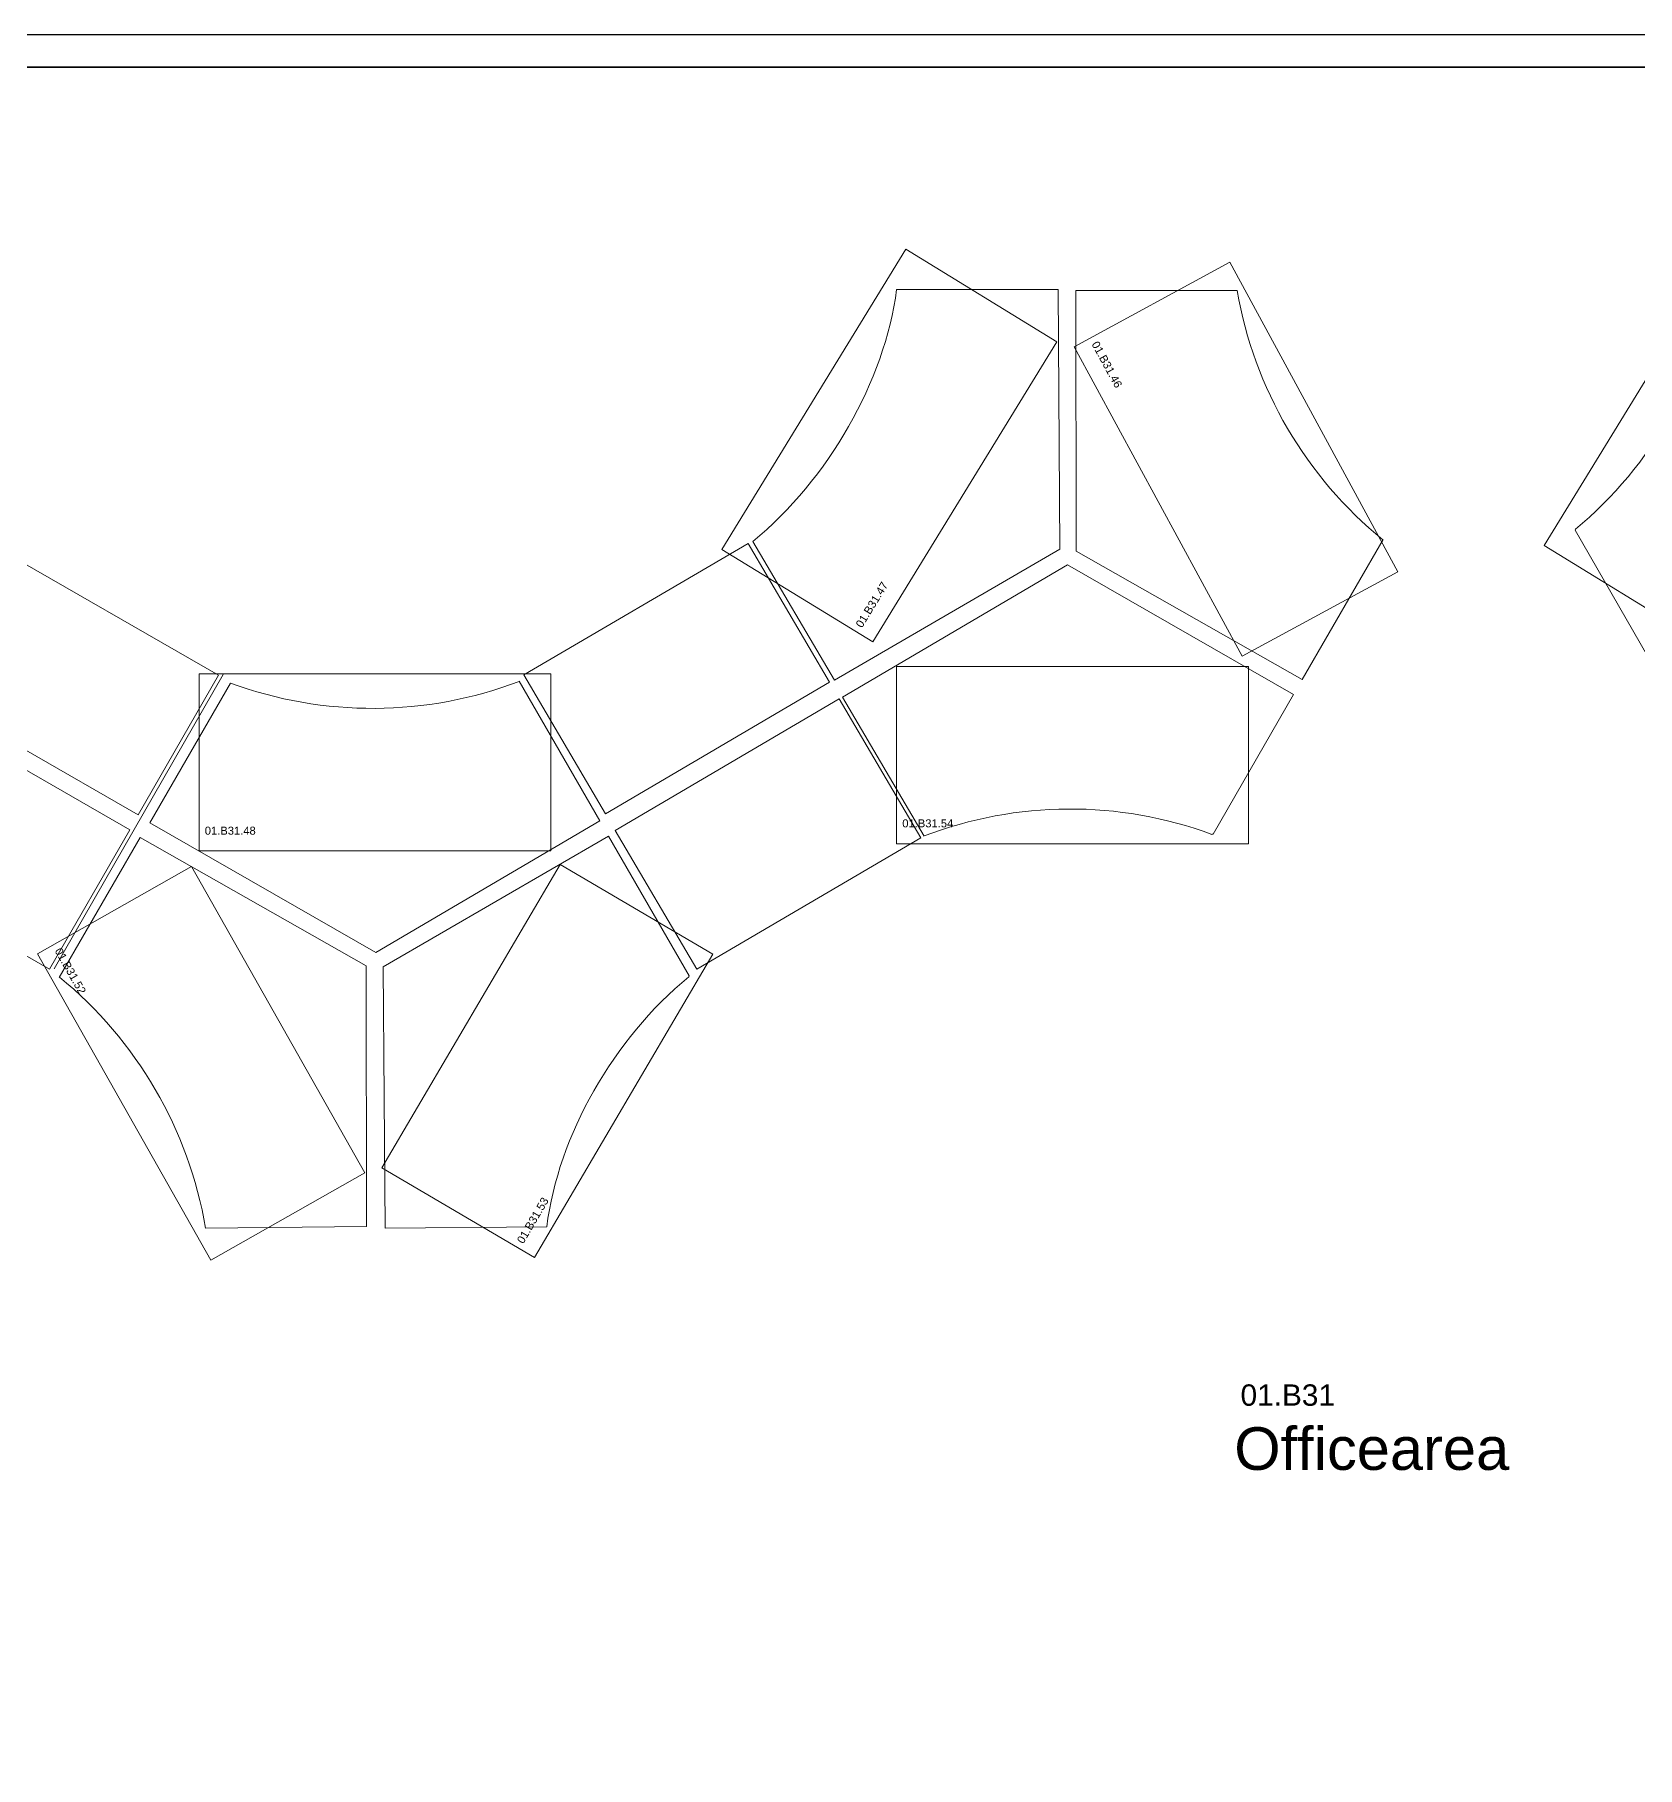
# Model space of a CAD drawing. Header units: millimetres. Extents: x -6.1 to 46.1, y 0 to 48.5.
# Drawn here: x 6 to 13.51, y 40.39 to 48.51 of the extents above; entities that cross this region are included whole.
import ezdxf

# ---------------------------------------------------------------- set-up
doc = ezdxf.new("R2010")
doc.units = ezdxf.units.MM
for name, color, linetype in [('PDF_Geometry', 7, 'Continuous'), ('Planon_WPA_Floor', 10, 'Continuous'), ('Planon_WPA_FPoly', 10, 'Continuous'), ('Planon_WPA_SBlock', 7, 'Continuous')]:
    doc.layers.add(name, color=color, linetype=linetype)
for name, color, linetype, lineweight in [('Planon_WPA_Spoly', 64, 'Continuous', 35), ('Planon_WPA_WPBlock', 5, 'Continuous', 15), ('Planon_WPA_WPPoly', 5, 'Continuous', 15)]:
    doc.layers.add(name, color=color, linetype=linetype, lineweight=lineweight)
doc.styles.add('Arial', font='arial.ttf', dxfattribs={"width": 0.8, "height": 2.5})

# ---------------------------------------------------------------- blocks, each defined once
blk = doc.blocks.new('DFM_Raumstempel')
at = {"linetype": 'Continuous', "style": 'Arial'}
blk.add_attdef('RAUM-ID', (0.0855, 0.3791), '', height=0.1, dxfattribs=at)
at = {"style": 'Arial'}
blk.add_attdef('RAUMBEZEICHNUNG', (0.056, 0.0783), '', height=0.2, dxfattribs=at)
blk = doc.blocks.new('DFM_Arbeitsplatzstempel')
at = {"style": 'Arial'}
for tag, p in [('AP-ID', (0.054, 0.153)), ('AP-BEZEICHNUNG', (0.054, 0.029))]:
    blk.add_attdef(tag, p, '', height=0.075, dxfattribs=at)

msp = doc.modelspace()

# ---------------------------------------------------------------- linework, layer by layer
at = {"layer": 'PDF_Geometry', "lineweight": 9}
for points in [[(10.0409, 47.3195), (10.0409, 47.3195), (10.7983, 47.3195), (10.8068, 46.1011)], [(10.8833, 46.093), (10.8812, 47.3144), (11.6366, 47.314)], [(10.8068, 46.1011), (9.7503, 45.4883), (9.3663, 46.1375)], [(12.3217, 46.1472), (12.3217, 46.1472), (11.9428, 45.4908), (10.8833, 46.093)], [(14.6558, 46.1472), (13.598, 45.5365), (13.2212, 46.1907), (13.2238, 46.1958)], [(6.4859, 44.8564), (5.4298, 45.4633), (5.8062, 46.118), (6.8622, 45.5107), (6.4859, 44.8564)], [(8.2938, 45.5128), (9.3443, 46.129), (9.7267, 45.4781), (8.6761, 44.8615), (8.2938, 45.5128)], [(10.1707, 44.7558), (9.7871, 45.4088), (10.8427, 46.0283)], [(10.8427, 46.0283), (11.9017, 45.4198), (11.5245, 44.7655), (11.5186, 44.7655)], [(6.0917, 44.1349), (6.8842, 45.5136)], [(8.271, 45.4836), (8.271, 45.4836), (8.6499, 44.8277), (7.599, 44.2111)], [(7.599, 44.2111), (6.54, 44.8196), (6.9181, 45.4739)], [(8.7218, 44.7837), (9.7723, 45.4003), (10.1542, 44.749), (9.1037, 44.1328), (8.7218, 44.7837)], [(6.0697, 44.1324), (5.0137, 44.7397), (5.3901, 45.394), (6.4461, 44.7867), (6.0697, 44.1324)], [(6.1154, 44.0948), (6.1154, 44.0948), (6.4943, 44.7507), (7.5537, 44.1489)], [(7.6345, 44.1438), (8.6909, 44.7566), (9.069, 44.1024), (9.0661, 44.0973)], [(7.5537, 44.1489), (7.5558, 42.9275), (6.8018, 42.9195)], [(8.4004, 42.9254), (8.4004, 42.9254), (7.643, 42.9195), (7.6345, 44.1438)]]:
    msp.add_lwpolyline(points, dxfattribs=at)
for centre, radius, start, end in [((13.5378, 47.6423), 1.9289, 189.79719, 230.87529), ((7.5846, 47.2837), 1.9282, 249.78275, 290.87302), ((10.8546, 42.9697), 1.9142, 69.70786, 110.95026), ((4.887, 42.5928), 1.942, 9.68272, 50.72242)]:
    msp.add_arc(centre, radius, start, end, dxfattribs=at)
for centre, major_axis, ratio, start_param, end_param in [((12.9218, 47.0725), (0.7029, 1.0743), 0.6364, 4.253827, 5.36269), ((9.0553, 47.0259), (0.7143, 1.0908), 0.63774, 4.257448, 5.35897), ((9.3672, 43.2211), (0.6989, 1.0757), 0.635322, 1.109768, 2.2192)]:
    msp.add_ellipse(centre, major_axis=major_axis, ratio=ratio, start_param=start_param, end_param=end_param, dxfattribs=at)
at = {"layer": 'Planon_WPA_Floor'}
for points in [[(-6.0773, 48.5134), (46.0937, 48.5134)], [(-5.9251, 48.3612), (45.9415, 48.3612)]]:
    msp.add_lwpolyline(points, dxfattribs=at)
at = {"layer": 'Planon_WPA_FPoly'}
msp.add_lwpolyline([(0, 0), (0, 30.3322), (-3.2988, 30.3322), (-3.2988, 32.7758), (-4.4711, 32.7758), (-4.4711, 32.9106), (-4.9735, 32.9106), (-4.9735, 33.7959), (-6.0773, 33.7959), (-6.0773, 48.5134), (46.0937, 48.5134), (46.0937, 27.1138), (39.3101, 27.1138), (39.3101, 24.3564), (33.1229, 24.3564), (33.1229, 5.9389), (37.0221, 5.9389), (37.0221, 0)], close=True, dxfattribs=at)
at = {"layer": 'Planon_WPA_Spoly'}
msp.add_lwpolyline([(45.9415, 48.3612), (-5.9251, 48.3612), (-5.9251, 33.9481), (-4.8213, 33.9481), (-4.8213, 33.0448), (-4.3188, 33.0448), (-4.3188, 32.9281), (-3.1465, 32.9281), (-3.1465, 30.4845), (5.597, 30.4845), (6.3868, 36.2843), (6.1839, 36.2843), (6.1839, 36.4873), (6.3869, 36.4873), (6.3869, 36.2843), (5.5971, 30.4845), (7.0593, 30.4845), (7.0593, 29.988), (9.6878, 29.988), (9.6878, 30.0641), (14.5598, 30.0641)], dxfattribs=at)
at = {"layer": 'Planon_WPA_WPPoly', "linetype": 'ByBlock'}
for points in [[(13.7848, 45.6847), (14.6471, 47.0915), (13.9395, 47.5252), (13.0772, 46.1185)], [(9.9293, 45.667), (10.7916, 47.0738), (10.084, 47.5076), (9.2217, 46.1008)], [(10.8734, 47.0504), (11.6605, 45.6002), (12.39, 45.9962), (11.6029, 47.4463)], [(6.7706, 44.6871), (8.4206, 44.6871), (8.4206, 45.5171), (6.7706, 45.5171)], [(10.0405, 44.7213), (11.6905, 44.7213), (11.6905, 45.5513), (10.0405, 45.5513)], [(6.0129, 44.205), (6.8258, 42.7691), (7.5481, 43.178), (6.7352, 44.6139)], [(8.3431, 42.7812), (9.1786, 44.2041), (8.4629, 44.6243), (7.6274, 43.2015)]]:
    msp.add_lwpolyline(points, close=True, dxfattribs=at)

# ---------------------------------------------------------------- block references
at = {"layer": 'Planon_WPA_SBlock'}
msp.add_blockref('DFM_Raumstempel', (11.5677, 41.7078), dxfattribs=at).add_auto_attribs({'RAUM-ID': '01.B31', 'RAUMBEZEICHNUNG': 'Officearea'})
at = {"layer": 'Planon_WPA_WPBlock', "xscale": 0.5, "yscale": 0.5, "zscale": 0.5}
for p, rotation, values in [((10.8734, 47.0504), 298.4912627948079, {'AP-ID': '01.B31.46'}), ((9.9293, 45.667), 58.49259968579136, {'AP-ID': '01.B31.47'}), ((6.0129, 44.205), 299.5141843684023, {'AP-ID': '01.B31.52'}), ((8.3431, 42.7812), 59.57859733050594, {'AP-ID': '01.B31.53'})]:
    msp.add_blockref('DFM_Arbeitsplatzstempel', p, dxfattribs=dict(at, rotation=rotation)).add_auto_attribs(values)
for p, values in [((10.0405, 44.7213), {'AP-ID': '01.B31.54'}), ((6.7706, 44.6871), {'AP-ID': '01.B31.48'})]:
    msp.add_blockref('DFM_Arbeitsplatzstempel', p, dxfattribs=at).add_auto_attribs(values)

doc.saveas('drawing.dxf')
